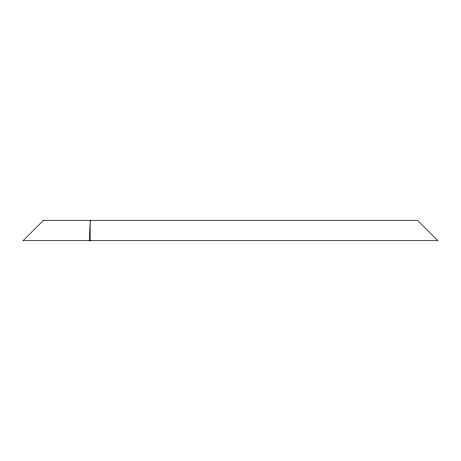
<?xml version="1.0" encoding="UTF-8"?>
<svg xmlns="http://www.w3.org/2000/svg" width="461" height="461" viewBox="0 0 461 461"><rect width="100%" height="100%" fill="white"/><g stroke="black" fill="none" stroke-linecap="round" stroke-linejoin="round"><path stroke-width="0.69" d="M89.198 240.705L90.2 220.295L90.2 240.705M43.432 220.295L23.05 240.705L437.95 240.705L417.568 220.295L43.432 220.295"/></g></svg>
